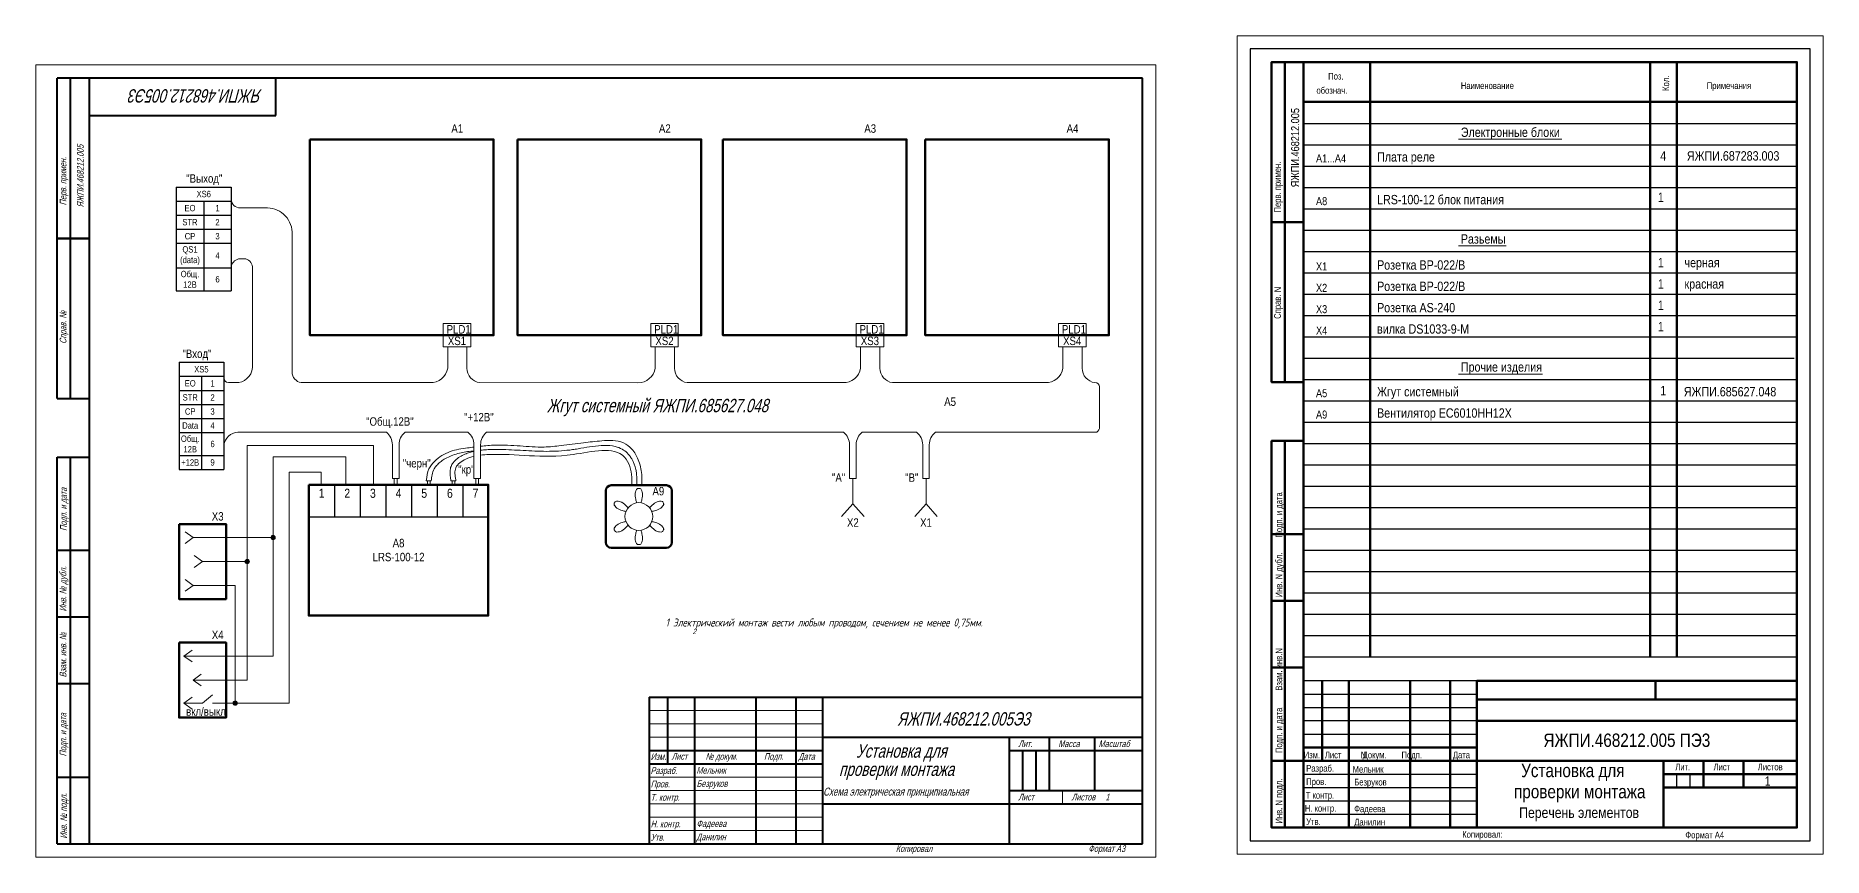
# Model space of a CAD drawing. Header units: millimetres. Extents: x 7140 to 8879, y -16257 to -5062.
# Drawn here: x 7140 to 7810, y -13207 to -12899 of the extents above; entities that cross this region are included whole.
import ezdxf

# ---------------------------------------------------------------- set-up
doc = ezdxf.new("R2010")
doc.units = ezdxf.units.MM
for name, color, linetype in [('3', 3, 'Continuous'), ('Text', 140, 'Continuous'), ('TONK', 7, 'Continuous'), ('Wire', 6, 'Continuous'), ('ОСЕВЫЕ', 7, 'Continuous')]:
    doc.layers.add(name, color=color, linetype=linetype)
for name, color, linetype, lineweight in [('Gate', 60, 'Continuous', 35), ('OSN', 7, 'Continuous', 60), ('КА тонкая', 7, 'Continuous', 15)]:
    doc.layers.add(name, color=color, linetype=linetype, lineweight=lineweight)
doc.styles.add('CLW', font='clw.shx', dxfattribs={"width": 0.75, "oblique": 15})
doc.styles.get("Standard").update_dxf_attribs({"font": 'ARIALN.TTF', "height": 3.4})
doc.styles.add('гост', font='GOST_1.TTF', dxfattribs={"oblique": 15, "height": 3})

# ---------------------------------------------------------------- blocks, each defined once
blk = doc.blocks.new('*T233')
at = {"layer": 'OSN', "color": 0, "linetype": 'ByBlock', "lineweight": -2, "ltscale": 20, "transparency": 16777216}
for p, q in [((0, 0), (16.77, 0)), ((0, 0), (0, -40.18)), ((16.77, 0), (16.77, -40.18)), ((0, -5.27), (16.77, -5.27)), ((8.38, -5.27), (8.38, -40.18)), ((0, -10.55), (16.77, -10.55)), ((0, -15.82), (16.77, -15.82)), ((0, -21.09), (16.77, -21.09)), ((0, -26.37), (16.77, -26.37)), ((0, -34.91), (16.77, -34.91)), ((0, -40.18), (16.77, -40.18))]:
    blk.add_line(p, q, dxfattribs=at)
at = {"layer": 'OSN', "color": 0, "ltscale": 20, "transparency": 16777216, "char_height": 2.38, "attachment_point": 5}
for s, insert, width in [('EO', (4.19, -7.91), 6.283), ('XS5', (8.38, -2.64), 14.666), ('STR', (4.19, -13.18), 6.283), ('2', (12.57, -13.18), 6.283), ('1', (12.57, -7.91), 6.283), ('CP', (4.19, -18.46), 6.283), ('3', (12.57, -18.46), 6.283), ('Data', (4.19, -23.73), 6.283), ('4', (12.57, -23.73), 6.283), ('Общ. 12В', (4.19, -30.64), 6.283), ('6', (12.57, -30.64), 6.283), ('+12В', (4.19, -37.55), 6.283), ('9', (12.57, -37.55), 6.283)]:
    blk.add_mtext(s, dxfattribs=dict(at, insert=insert, width=width))
blk = doc.blocks.new('*T234')
at = {"layer": 'OSN', "color": 0, "linetype": 'ByBlock', "lineweight": -2, "ltscale": 20, "transparency": 16777216}
for p, q in [((0, 0), (20.64, 0)), ((0, 0), (0, -38.86)), ((20.64, 0), (20.64, -38.86)), ((0, -5.27), (20.64, -5.27)), ((10.32, -5.27), (10.32, -38.86)), ((0, -10.55), (20.64, -10.55)), ((0, -15.82), (20.64, -15.82)), ((0, -21.09), (20.64, -21.09)), ((0, -30.32), (20.64, -30.32)), ((0, -38.86), (20.64, -38.86))]:
    blk.add_line(p, q, dxfattribs=at)
at = {"layer": 'OSN', "color": 0, "ltscale": 20, "transparency": 16777216, "char_height": 2.38, "attachment_point": 5}
for s, insert, width in [('EO', (5.16, -7.91), 8.2176), ('XS6', (10.32, -2.64), 18.5352), ('STR', (5.16, -13.18), 8.2176), ('2', (15.48, -13.18), 8.2176), ('1', (15.48, -7.91), 8.2176), ('CP', (5.16, -18.46), 8.2176), ('3', (15.48, -18.46), 8.2176), ('QS1 (data)', (5.16, -25.71), 8.2176), ('4', (15.48, -25.71), 8.2176), ('Общ. 12В', (5.16, -34.59), 8.2176), ('6', (15.48, -34.59), 8.2176)]:
    blk.add_mtext(s, dxfattribs=dict(at, insert=insert, width=width))
blk = doc.blocks.new('*T235')
at = {"layer": 'OSN', "color": 0, "linetype": 'ByBlock', "lineweight": -2, "ltscale": 20, "transparency": 16777216}
for p, q in [((0, 0), (67.31, 0)), ((0, 0), (0, -12.07)), ((9.62, 0), (9.62, -12.07)), ((19.23, 0), (19.23, -12.07)), ((28.85, 0), (28.85, -12.07)), ((38.47, 0), (38.47, -12.07)), ((48.08, 0), (48.08, -12.07)), ((57.7, 0), (57.7, -12.07)), ((67.31, 0), (67.31, -12.07)), ((0, -12.07), (67.31, -12.07))]:
    blk.add_line(p, q, dxfattribs=at)
at = {"layer": 'OSN', "color": 0, "linetype": 'ByBlock', "lineweight": 0, "ltscale": 20, "transparency": 16777216, "char_height": 3.4, "width": 6.6163, "attachment_point": 2}
for s, insert in [('1', (4.81, -1.5)), ('2', (14.42, -1.5)), ('3', (24.04, -1.5)), ('4', (33.66, -1.5)), ('5', (43.27, -1.5)), ('6', (52.89, -1.5)), ('7', (62.51, -1.5))]:
    blk.add_mtext(s, dxfattribs=dict(at, insert=insert))
blk = doc.blocks.new('*U236')
at = {"layer": 'OSN', "linetype": 'ByBlock', "lineweight": 0, "ltscale": 20}
for points in [[(0.76, 15.69), (0.38, 17.01), (0.18, 19.3), (0.44, 20.18), (1.06, 21.01), (1.55, 21.01)], [(2.34, 15.69), (2.72, 17.01), (2.92, 19.3), (2.66, 20.18), (2.04, 21.01), (1.55, 21.01)], [(0.76, 5.41), (0.38, 4.1), (0.18, 1.81), (0.44, 0.92), (1.06, 0.09), (1.55, 0.09)], [(2.34, 5.41), (2.72, 4.1), (2.92, 1.81), (2.66, 0.92), (2.04, 0.09), (1.55, 0.09)]]:
    blk.add_spline(points, degree=3, dxfattribs=at)
blk = doc.blocks.new('*U237')
at = {"layer": 'OSN', "color": 0, "linetype": 'ByBlock', "lineweight": -2, "transparency": 16777216}
for p, rotation in [((7374.07, -13085.64), 59.99999999999999), ((7375.62, -13075.09), 120), ((7357.34, -13072.41), 239.9999999999999), ((7355.79, -13082.96), 299.9999999999999), ((7367.26, -13068.47), 180)]:
    blk.add_blockref('*U236', p, dxfattribs=dict(at, rotation=rotation))
blk.add_blockref('*U236', (7364.16, -13089.58), dxfattribs=at)

msp = doc.modelspace()

# ---------------------------------------------------------------- hatches: boundary and pattern name
at = {"layer": 'OSN', "linetype": 'ByBlock', "lineweight": 0, "ltscale": 20}
h = msp.add_hatch(color=256, dxfattribs=at)
h.dxf.hatch_style = 1
h.set_gradient(color1=(0, 0, 255), color2=(255, 255, 0), tint=1)
h.paths.add_polyline_path([(7228.5439, -13086.11013), (7228.54375, -13086.91801), (7228.54359, -13087.72588, 0.414270484), (7229.35162, -13086.91801, 0.414156643)])
h.paths.add_polyline_path([(7228.5439, -13086.11013, 0.414213562), (7227.73587, -13086.91785), (7228.54375, -13086.91801)])
h.paths.add_polyline_path([(7228.54375, -13086.91801), (7227.73587, -13086.91785, 0.414213562), (7228.54359, -13087.72588)])
h = msp.add_hatch(color=256, dxfattribs=at)
h.dxf.hatch_style = 1
h.set_gradient(color1=(0, 0, 255), color2=(255, 255, 0), tint=1)
h.paths.add_polyline_path([(7218.87695, -13095.08473), (7218.8768, -13095.8926), (7218.87664, -13096.70048, 0.414270484), (7219.68467, -13095.8926, 0.414156643)])
h.paths.add_polyline_path([(7218.87695, -13095.08473, 0.414213562), (7218.06893, -13095.89245), (7218.8768, -13095.8926)])
h.paths.add_polyline_path([(7218.8768, -13095.8926), (7218.06893, -13095.89245, 0.414213562), (7218.87664, -13096.70048)])
h = msp.add_hatch(color=256, dxfattribs=at)
h.dxf.hatch_style = 1
h.set_gradient(color1=(0, 0, 255), color2=(255, 255, 0), tint=1)
h.paths.add_polyline_path([(7214.37834, -13148.17339), (7214.37818, -13148.98126), (7214.37803, -13149.78913, 0.414270484), (7215.18605, -13148.98126, 0.414156643)])
h.paths.add_polyline_path([(7214.37834, -13148.17339, 0.414213562), (7213.57031, -13148.9811), (7214.37818, -13148.98126)])
h.paths.add_polyline_path([(7214.37818, -13148.98126), (7213.57031, -13148.9811, 0.414213562), (7214.37803, -13149.78913)])

# ---------------------------------------------------------------- linework, layer by layer
at = {"color": 7, "linetype": 'Continuous', "lineweight": 40}
for p, q in [((7147.585, -13034.74652), (7147.585, -12914.74652)), ((7159.585, -12914.74652), (7147.585, -12914.74652)), ((7147.585, -13034.74652), (7147.585, -12914.74652)), ((7152.585, -13034.74652), (7152.585, -12914.74652)), ((7152.585, -13034.74652), (7152.585, -12914.74652)), ((7554.585, -12914.74652), (7159.585, -12914.74652)), ((7159.585, -12914.74652), (7159.585, -13201.74652)), ((7229.585, -12928.74652), (7229.585, -12914.74652)), ((7554.585, -13201.74652), (7554.585, -12914.74652)), ((7159.585, -12928.74652), (7229.585, -12928.74652)), ((7147.585, -12974.74652), (7159.585, -12974.74652)), ((7159.585, -12974.74652), (7147.585, -12974.74652)), ((7147.585, -13034.74652), (7159.585, -13034.74652)), ((7147.585, -13201.74652), (7147.585, -13056.74652)), ((7147.585, -13056.74652), (7159.585, -13056.74652)), ((7152.585, -13201.74652), (7152.585, -13056.74652)), ((7159.585, -13091.74652), (7147.585, -13091.74652)), ((7159.585, -13116.74652), (7147.585, -13116.74652)), ((7159.585, -13141.74652), (7147.585, -13141.74652)), ((7369.585, -13146.74652), (7554.585, -13146.74652)), ((7369.585, -13146.74652), (7369.585, -13201.74652)), ((7376.585, -13171.74652), (7376.585, -13146.74652)), ((7386.585, -13146.74652), (7386.585, -13201.74652)), ((7409.585, -13146.74652), (7409.585, -13201.74652)), ((7424.585, -13146.74652), (7424.585, -13201.74652)), ((7434.585, -13146.74652), (7434.585, -13201.74652)), ((7434.585, -13161.74652), (7554.585, -13161.74652)), ((7504.585, -13161.74652), (7504.585, -13201.74652)), ((7519.585, -13161.74652), (7519.585, -13181.74652)), ((7536.585, -13161.74652), (7536.585, -13181.74652)), ((7369.585, -13166.74652), (7434.585, -13166.74652)), ((7504.585, -13166.74652), (7554.585, -13166.74652)), ((7509.585, -13166.74652), (7509.585, -13181.74652)), ((7514.585, -13166.74652), (7514.585, -13181.74652)), ((7369.585, -13171.74652), (7434.585, -13171.74652)), ((7147.585, -13176.74652), (7159.585, -13176.74652)), ((7504.585, -13181.74652), (7554.585, -13181.74652)), ((7434.585, -13186.74652), (7554.585, -13186.74652)), ((7147.585, -13201.74652), (7159.585, -13201.74652)), ((7159.585, -13201.74652), (7554.585, -13201.74652))]:
    msp.add_line(p, q, dxfattribs=at)
at = {"color": 7, "linetype": 'Continuous', "lineweight": 15}
for p, q in [((7159.585, -12914.74652), (7159.585, -13201.74652)), ((7524.585, -13181.74652), (7524.585, -13186.74652))]:
    msp.add_line(p, q, dxfattribs=at)
at = {"color": 7, "linetype": 'Continuous', "lineweight": 0}
for p, q in [((7369.585, -13151.74652), (7434.585, -13151.74652)), ((7369.585, -13156.74652), (7434.585, -13156.74652)), ((7369.585, -13161.74652), (7434.585, -13161.74652)), ((7369.585, -13176.74652), (7434.585, -13176.74652)), ((7369.585, -13181.74652), (7434.585, -13181.74652)), ((7369.585, -13186.74652), (7434.585, -13186.74652)), ((7369.585, -13191.74652), (7434.585, -13191.74652)), ((7369.585, -13196.74652), (7434.585, -13196.74652))]:
    msp.add_line(p, q, dxfattribs=at)
at = {"layer": '3', "color": 0}
for p, q in [((7614.90168, -12939.6513), (7799.90168, -12939.6513)), ((7614.90168, -12947.6513), (7799.90168, -12947.6513)), ((7614.90168, -12955.6513), (7799.90168, -12955.6513)), ((7614.90168, -12963.6513), (7799.90168, -12963.6513)), ((7614.90168, -12971.6513), (7799.90168, -12971.6513)), ((7614.90168, -12979.6513), (7799.90168, -12979.6513)), ((7614.90168, -12987.6513), (7799.90168, -12987.6513)), ((7614.90168, -12995.6513), (7799.90168, -12995.6513)), ((7614.90168, -13003.6513), (7799.90168, -13003.6513)), ((7614.90168, -13011.6513), (7799.90168, -13011.6513)), ((7614.90168, -13019.6513), (7798.90168, -13019.6513)), ((7614.90168, -13027.6513), (7799.90168, -13027.6513)), ((7614.90168, -13035.6513), (7799.90168, -13035.6513)), ((7614.90168, -13043.6513), (7799.90168, -13043.6513)), ((7614.90168, -13051.6513), (7799.90168, -13051.6513)), ((7614.90168, -13059.6513), (7799.90168, -13059.6513)), ((7614.90168, -13067.6513), (7799.90168, -13067.6513)), ((7614.90168, -13075.6513), (7799.90168, -13075.6513)), ((7614.90168, -13083.6513), (7799.90168, -13083.6513)), ((7614.90168, -13091.6513), (7799.90168, -13091.6513)), ((7614.90168, -13099.6513), (7799.90168, -13099.6513)), ((7614.90168, -13107.6513), (7799.90168, -13107.6513)), ((7614.90168, -13115.6513), (7799.90168, -13115.6513)), ((7614.90168, -13123.6513), (7799.90168, -13123.6513)), ((7614.90168, -13131.6513), (7799.90168, -13131.6513))]:
    msp.add_line(p, q, dxfattribs=at)
at = {"layer": 'Gate', "color": 0, "lineweight": 60}
for p, q in [((7614.90168, -12908.6513), (7602.90168, -12908.6513)), ((7799.90168, -12908.6513), (7614.90168, -12908.6513)), ((7639.90168, -13131.6513), (7639.90168, -12908.6513)), ((7744.90168, -13131.6513), (7744.90168, -12908.6513)), ((7754.90168, -13131.6513), (7754.90168, -12908.6513)), ((7614.90168, -12923.5513), (7799.80168, -12923.5513))]:
    msp.add_line(p, q, dxfattribs=at)
at = {"layer": 'OSN'}
for p, q in [((7607.90168, -12908.6513), (7607.90168, -13028.6513)), ((7621.90168, -13140.6513), (7621.90168, -13170.6513)), ((7746.90168, -13140.6513), (7746.90168, -13147.6513)), ((7679.90168, -13147.6513), (7799.90168, -13147.6513)), ((7679.90168, -13155.6513), (7799.90168, -13155.6513)), ((7614.90168, -13165.6513), (7679.90168, -13165.6513)), ((7614.90168, -13170.6513), (7799.90168, -13170.6513)), ((7749.90168, -13170.6513), (7749.90168, -13180.6513)), ((7749.90168, -13175.6513), (7799.90168, -13175.6513)), ((7764.90168, -13180.6513), (7764.90168, -13170.6513)), ((7779.90168, -13180.6513), (7779.90168, -13170.6513)), ((7749.90168, -13180.6513), (7749.90168, -13195.6513)), ((7749.90168, -13180.6513), (7799.90168, -13180.6513))]:
    msp.add_line(p, q, dxfattribs=at)
at = {"layer": 'OSN', "linetype": 'ByBlock', "lineweight": 0, "ltscale": 20}
for p, q in [((7672.9951, -12937.59694), (7711.78214, -12937.59694)), ((7672.9951, -12977.59694), (7690.869, -12977.59694)), ((7294.03086, -13023.38223), (7294.03086, -13015.35826)), ((7301.25163, -13015.35826), (7301.25163, -13023.38223)), ((7371.85457, -13023.38223), (7371.85457, -13015.35826)), ((7379.07534, -13015.35826), (7379.07534, -13023.38223)), ((7448.86012, -13023.38223), (7448.86012, -13015.35826)), ((7456.08089, -13015.35826), (7456.08089, -13023.38223)), ((7524.70768, -13023.38223), (7524.70768, -13015.35826)), ((7531.92845, -13015.35826), (7531.92845, -13023.38223)), ((7672.9951, -13025.59694), (7704.44888, -13025.59694)), ((7211.8453, -13028.84125), (7214.95715, -13028.84125)), ((7239.09648, -13028.84125), (7287.35385, -13028.84125)), ((7306.01959, -13028.84125), (7365.33934, -13028.84701)), ((7383.8433, -13028.84125), (7442.18312, -13028.84125)), ((7460.84886, -13028.84125), (7518.03067, -13028.84125)), ((7218.88524, -13052.46039), (7218.8768, -13095.8926)), ((7266.23787, -13052.46039), (7218.88524, -13052.46039)), ((7266.23787, -13067.0884), (7266.23787, -13052.46039)), ((7228.54375, -13086.91801), (7228.54375, -13056.666)), ((7228.54375, -13056.666), (7255.83726, -13056.666)), ((7255.83726, -13056.666), (7255.83726, -13067.0884)), ((7234.62538, -13148.98126), (7234.62538, -13062.42373)), ((7234.62538, -13062.42373), (7246.54674, -13062.42373)), ((7246.54674, -13062.42373), (7246.54674, -13067.0884)), ((7273.30102, -13064.81043), (7275.78379, -13064.81043)), ((7286.01666, -13065.59869), (7287.87845, -13065.59869)), ((7295.26298, -13065.59869), (7297.12477, -13065.59869)), ((7303.87727, -13064.81043), (7306.36003, -13064.81043)), ((7444.69306, -13064.81043), (7447.17582, -13064.81043)), ((7445.93444, -13064.81043), (7445.93444, -13074.27255)), ((7472.12132, -13064.81043), (7474.60409, -13064.81043)), ((7473.36271, -13064.81043), (7473.36271, -13074.27255)), ((7445.93444, -13074.27255), (7441.71719, -13079.01383)), ((7445.93444, -13074.27255), (7450.15169, -13079.01383)), ((7473.36271, -13074.27255), (7469.14546, -13079.01383)), ((7473.36271, -13074.27255), (7477.57995, -13079.01383)), ((7195.57781, -13084.72078), (7198.63182, -13086.91801)), ((7195.57781, -13089.11523), (7198.63182, -13086.91801)), ((7198.63182, -13086.91801), (7202.1134, -13086.91801)), ((7223.45584, -13086.91801), (7202.1134, -13086.91801)), ((7223.45584, -13086.91801), (7228.54375, -13086.91801)), ((7228.54375, -13131.34243), (7228.54375, -13086.91801)), ((7198.99831, -13093.69278), (7202.05232, -13095.89001)), ((7198.99831, -13098.08724), (7202.05232, -13095.89001)), ((7202.05232, -13095.89001), (7205.5339, -13095.89001)), ((7205.5339, -13095.89001), (7218.8768, -13095.8926)), ((7218.8768, -13095.8926), (7218.86816, -13140.31443)), ((7195.57781, -13102.66479), (7198.63182, -13104.86202)), ((7195.57781, -13107.05924), (7198.63182, -13104.86202)), ((7198.63182, -13104.86202), (7202.1134, -13104.86202)), ((7214.37818, -13104.86202), (7202.1134, -13104.86202)), ((7214.37818, -13148.98126), (7214.37818, -13104.86202)), ((7198.20426, -13129.1452), (7195.15025, -13131.34243)), ((7198.20426, -13133.53965), (7195.15025, -13131.34243)), ((7195.15025, -13131.34243), (7202.1134, -13131.34243)), ((7202.1134, -13131.34243), (7228.54375, -13131.34243)), ((7201.62475, -13138.11721), (7198.57074, -13140.31443)), ((7201.62475, -13142.51166), (7198.57074, -13140.31443)), ((7198.57074, -13140.31443), (7205.5339, -13140.31443)), ((7218.86816, -13140.31443), (7205.5339, -13140.31443)), ((7198.20426, -13146.78404), (7195.15025, -13148.98126)), ((7202.1134, -13148.98126), (7205.80013, -13145.91045)), ((7198.20426, -13151.17849), (7195.15025, -13148.98126)), ((7195.15025, -13148.98126), (7202.1134, -13148.98126)), ((7205.80013, -13148.98126), (7208.45778, -13148.98126)), ((7208.45778, -13148.98126), (7214.37818, -13148.98126)), ((7214.37818, -13148.98126), (7234.62538, -13148.98126))]:
    msp.add_line(p, q, dxfattribs=at)
at = {"layer": 'OSN'}
for points in [[(7614.90168, -12908.6513), (7602.90168, -12908.6513), (7602.90168, -13028.6513), (7614.90168, -13028.6513)], [(7614.90168, -13195.6513), (7799.90168, -13195.6513), (7799.90168, -12908.6513), (7614.90168, -12908.6513), (7614.90168, -13195.6513)], [(7602.90168, -12968.6513), (7614.90168, -12968.6513)], [(7614.90168, -13195.6513), (7602.90168, -13195.6513), (7602.90168, -13050.6513), (7614.90168, -13050.6513)], [(7607.90168, -13195.6513), (7607.90168, -13050.6513)], [(7602.90168, -13085.6513), (7614.90168, -13085.6513)], [(7602.90168, -13110.6513), (7614.90168, -13110.6513)], [(7602.90168, -13135.6513), (7614.90168, -13135.6513)], [(7631.90168, -13195.6513), (7631.90168, -13140.6513)], [(7654.90168, -13195.6513), (7654.90168, -13140.6513)], [(7669.90168, -13195.6513), (7669.90168, -13140.6513)], [(7679.90168, -13195.6513), (7679.90168, -13140.6513)], [(7679.90168, -13140.6513), (7799.90168, -13140.6513)], [(7602.90168, -13170.6513), (7614.90168, -13170.6513)]]:
    msp.add_lwpolyline(points, dxfattribs=at)
for points in [[(7242.40224, -12937.63515), (7311.26639, -12937.63515), (7311.26639, -13011.04186), (7242.40224, -13011.04186)], [(7320.22595, -12937.63515), (7389.0901, -12937.63515), (7389.0901, -13011.04186), (7320.22595, -13011.04186)], [(7397.2315, -12937.63515), (7466.09565, -12937.63515), (7466.09565, -13011.04186), (7397.2315, -13011.04186)], [(7473.07906, -12937.63515), (7541.94321, -12937.63515), (7541.94321, -13011.04186), (7473.07906, -13011.04186)], [(7241.95431, -13067.0884), (7309.26838, -13067.0884), (7309.26838, -13116.12617), (7241.95431, -13116.12617)], [(7193.30247, -13081.82679), (7210.92336, -13081.82679), (7210.92336, -13109.95842), (7193.30247, -13109.95842)], [(7193.30247, -13126.25121), (7210.92336, -13126.25121), (7210.92336, -13154.38284), (7193.30247, -13154.38284)]]:
    msp.add_lwpolyline(points, close=True, dxfattribs=at)
at = {"layer": 'OSN', "linetype": 'ByBlock', "lineweight": 0, "ltscale": 20}
for points in [[(7216.15412, -12963.35739), (7225.51434, -12963.33549, -0.419905228), (7235.70094, -12972.35099), (7235.70094, -13024.85204, 0.367965929), (7239.09648, -13028.84125, 0.080391484)], [(7216.24273, -12982.40326), (7217.67974, -12982.40326, -0.40789037), (7220.7949, -12985.45174), (7220.7949, -13023.2191, -0.403236501), (7214.4943, -13028.84125, 13.298407846)], [(7536.69641, -13028.84125, -0.39009618), (7538.46379, -13030.46764), (7538.46379, -13045.45592, -0.262939563), (7537.37734, -13047.37906), (7476.87609, -13047.37906)], [(7273.30102, -13064.81043), (7273.30102, -13052.13126, 0.226755913), (7271.02902, -13047.37906, 1.092227082)], [(7275.78379, -13064.81043), (7275.78379, -13052.13126, -0.226755913), (7278.05579, -13047.37906, -1.092227082)], [(7303.87727, -13064.81043), (7303.87727, -13052.13126, 0.226755913), (7301.60527, -13047.37906, 1.092227082)], [(7306.36003, -13064.81043), (7306.36003, -13052.13126, -0.226755913), (7308.63204, -13047.37906, -1.092227082)], [(7444.69306, -13064.81043), (7444.69306, -13052.13126, 0.226755913), (7442.42106, -13047.37906, 1.092227082)], [(7447.17582, -13064.81043), (7447.17582, -13052.13126, -0.226755913), (7449.44783, -13047.37906, -1.092227082)], [(7472.12132, -13064.81043), (7472.12132, -13052.13126, 0.226755913), (7469.84932, -13047.37906, 1.092227082)], [(7474.60409, -13064.81043), (7474.60409, -13052.13126, -0.226755913), (7476.87609, -13047.37906, -1.092227082)]]:
    msp.add_lwpolyline(points, format="xyb", dxfattribs=at)
for points in [[(7292.32377, -13011.04186), (7302.67471, -13011.04186), (7302.67471, -13006.72546), (7292.32377, -13006.72546)], [(7370.14748, -13011.04186), (7380.49843, -13011.04186), (7380.49843, -13006.72546), (7370.14748, -13006.72546)], [(7447.15303, -13011.04186), (7457.50398, -13011.04186), (7457.50398, -13006.72546), (7447.15303, -13006.72546)], [(7523.00059, -13011.04186), (7533.35154, -13011.04186), (7533.35154, -13006.72546), (7523.00059, -13006.72546)], [(7292.32377, -13015.35826), (7302.67471, -13015.35826), (7302.67471, -13011.04186), (7292.32377, -13011.04186)], [(7370.14748, -13015.35826), (7380.49843, -13015.35826), (7380.49843, -13011.04186), (7370.14748, -13011.04186)], [(7447.15303, -13015.35826), (7457.50398, -13015.35826), (7457.50398, -13011.04186), (7447.15303, -13011.04186)], [(7523.00059, -13015.35826), (7533.35154, -13015.35826), (7533.35154, -13011.04186), (7523.00059, -13011.04186)], [(7274.0267, -13064.81043), (7275.05811, -13064.81043), (7275.05811, -13067.0884), (7274.0267, -13067.0884)], [(7304.60295, -13064.81043), (7305.63436, -13064.81043), (7305.63436, -13067.0884), (7304.60295, -13067.0884)]]:
    msp.add_lwpolyline(points, close=True, dxfattribs=at)
for points in [[(7271.02902, -13047.37906), (7215.31739, -13047.37906)], [(7301.60527, -13047.37906), (7278.05579, -13047.37906)], [(7442.42106, -13047.37906), (7308.63204, -13047.37906)], [(7469.84932, -13047.37906), (7449.44783, -13047.37906)], [(7286.43185, -13067.0884), (7286.43185, -13065.59869), (7287.46326, -13065.59869), (7287.46326, -13067.0884)], [(7295.67817, -13067.0884), (7295.67817, -13065.59869), (7296.70958, -13065.59869), (7296.70958, -13067.0884)]]:
    msp.add_lwpolyline(points, dxfattribs=at)
at = {"layer": 'OSN'}
msp.add_lwpolyline([(7355.34974, -13067.31033), (7376.06289, -13067.31033, -0.414213562), (7378.06289, -13069.31033), (7378.06289, -13088.7384, -0.414213562), (7376.06289, -13090.7384), (7355.34974, -13090.7384, -0.414213562), (7353.34974, -13088.7384), (7353.34974, -13069.31033, -0.414213562)], format="xyb", close=True, dxfattribs=at)
at = {"layer": 'OSN', "linetype": 'ByBlock', "lineweight": 0, "ltscale": 20}
for centre, radius in [((7365.70632, -13079.02437), 5.20141), ((7228.54375, -13086.91801), 0.80787), ((7218.8768, -13095.8926), 0.80787), ((7214.37818, -13148.98126), 0.80787)]:
    msp.add_circle(centre, radius, dxfattribs=at)
for centre, radius, start, end in [((7216.17618, -12960.0684), 3.28906, 178.9064401, 270.65230372), ((7216.46176, -12986.09614), 3.69938, 93.3942829, 165.04346729), ((7211.92978, -13026.98078), 1.86239, 178.08705309, 267.40002657), ((7287.66376, -13022.40743), 6.44129, 267.24226995, 351.29562247), ((7306.76074, -13023.38223), 5.50911, 180, 262.26850049), ((7365.48747, -13022.40743), 6.44129, 268.68227335, 351.29562247), ((7384.58445, -13023.38223), 5.50911, 180, 262.26850049), ((7442.49302, -13022.40743), 6.44129, 267.24226995, 351.29562247), ((7461.59, -13023.38223), 5.50911, 180, 262.26850049), ((7518.34058, -13022.40743), 6.44129, 267.24226995, 351.29562247), ((7537.43756, -13023.38223), 5.50911, 180, 262.26850049), ((7215.77468, -13053.1281), 5.76721, 94.54787822, 171.6624122)]:
    msp.add_arc(centre, radius, start, end, dxfattribs=at)
for points, knots in [([(7286.01666, -13065.59869), (7286.20027, -13064.05669), (7286.52582, -13061.32269), (7289.75864, -13057.33986), (7294.74903, -13054.24311), (7300.0703, -13053.4862), (7303.08449, -13053.07855), (7303.87727, -13052.97659)], [0, 0, 0, 0, 4.55185021, 8.070542393, 14.95281217, 21.644958208, 24.035290054, 24.035290054, 24.035290054, 24.035290054]), ([(7295.26298, -13065.59869), (7295.21491, -13065.31588), (7295.16536, -13065.02473), (7295.02618, -13064.12978), (7294.94459, -13063.50512), (7294.90455, -13062.31253), (7294.92708, -13061.7517), (7295.09195, -13060.86369), (7295.17504, -13060.54769), (7295.38379, -13059.98072), (7295.49865, -13059.73061), (7295.75553, -13059.2637), (7295.89839, -13059.0434), (7296.51573, -13058.20673), (7297.07163, -13057.69111), (7298.24842, -13056.80695), (7298.87251, -13056.43785), (7300.12194, -13055.8024), (7300.74397, -13055.53603), (7301.99174, -13055.07732), (7302.6155, -13054.88714), (7303.45023, -13054.67454), (7303.66399, -13054.62382), (7303.87727, -13054.57662)], [0, 0, 0, 0, 0.793608573, 0.793608573, 2.38082572, 2.38082572, 3.691729865, 3.691729865, 4.400959206, 4.400959206, 4.971285235, 4.971285235, 5.541611265, 5.541611265, 7.266866158, 7.266866158, 8.992121052, 8.992121052, 10.717375946, 10.717375946, 12.442630839, 12.442630839, 13.038011361, 13.038011361, 13.038011361, 13.038011361]), ([(7306.36003, -13052.67885), (7308.1619, -13052.48154), (7313.09445, -13052.07212), (7321.06425, -13052.51868), (7329.33324, -13053.26901), (7337.23781, -13052.33943), (7344.45136, -13051.46463), (7352.12191, -13050.49383), (7358.83478, -13050.27098), (7363.47734, -13053.74229), (7365.82318, -13057.95092), (7366.94084, -13062.69873), (7366.81764, -13065.9438), (7366.76576, -13067.31033)], [26.531679646, 26.531679646, 26.531679646, 26.531679646, 31.968327263, 41.416421353, 50.410848011, 56.786721697, 65.240400712, 72.137557209, 80.303496226, 84.196197797, 88.874281792, 94.50013483, 98.592633784, 98.592633784, 98.592633784, 98.592633784]), ([(7306.36003, -13054.16545), (7306.54199, -13054.14429), (7306.72334, -13054.12491), (7307.68236, -13054.03046), (7308.44887, -13053.98317), (7310.70453, -13053.88412), (7312.18163, -13053.87111), (7315.11203, -13053.912), (7316.56293, -13053.9661), (7320.89715, -13054.17376), (7323.7616, -13054.37207), (7329.58303, -13054.60625), (7332.53993, -13054.64265), (7336.98307, -13054.3842), (7338.36887, -13054.26297), (7340.46689, -13054.00389), (7341.15398, -13053.90653), (7342.55718, -13053.68888), (7343.27058, -13053.56988), (7345.43111, -13053.2052), (7346.89797, -13052.95155), (7349.81882, -13052.55111), (7351.27283, -13052.40357), (7354.12259, -13052.35996), (7355.52122, -13052.46234), (7357.76751, -13053.01059), (7358.64551, -13053.33464), (7360.15787, -13054.17926), (7360.80706, -13054.65934), (7361.71261, -13055.55705), (7362.0133, -13055.90569), (7362.56235, -13056.63839), (7362.81291, -13057.02405), (7363.74815, -13058.6615), (7364.25009, -13060.03784), (7364.67104, -13061.94638), (7364.75682, -13062.45214), (7364.85679, -13063.29394), (7364.88531, -13063.63027), (7364.91371, -13064.20262), (7364.91889, -13064.4399), (7364.92074, -13064.88896), (7364.9179, -13065.10371), (7364.91424, -13065.34358), (7364.9137, -13065.37762), (7364.91317, -13065.41141), (7364.91242, -13065.45919), (7364.91168, -13065.50647), (7364.91094, -13065.55375), (7364.90176, -13066.13928), (7364.89257, -13066.72481), (7364.88339, -13067.31033)], [15.373142652, 15.373142652, 15.373142652, 15.373142652, 15.893140626, 15.893140626, 18.132938228, 18.132938228, 22.612533432, 22.612533432, 27.092128636, 27.092128636, 36.051319044, 36.051319044, 45.010509451, 45.010509451, 48.967990077, 48.967990077, 50.867900072, 50.867900072, 52.767810066, 52.767810066, 56.567630055, 56.567630055, 60.367450044, 60.367450044, 64.167270033, 64.167270033, 66.717816767, 66.717816767, 68.849447977, 68.849447977, 70.022628348, 70.022628348, 71.195808719, 71.195808719, 74.821022856, 74.821022856, 76.113996535, 76.113996535, 76.975253064, 76.975253064, 77.586091118, 77.586091118, 78.196929172, 78.196929172, 78.298814418, 78.298814418, 78.298814418, 78.442893041, 78.442893041, 78.442893041, 80.227111158, 80.227111158, 80.227111158, 80.227111158]), ([(7306.36003, -13056.01416), (7307.3869, -13055.88649), (7318.76861, -13055.14559), (7335.07512, -13058.69257), (7359.60666, -13051.37462), (7363.13091, -13062.00544), (7363.08364, -13065.01858), (7363.07793, -13065.38262), (7363.06785, -13066.02519), (7363.05777, -13066.66776), (7363.04769, -13067.31033)], [15.157638086, 15.157638086, 15.157638086, 15.157638086, 18.286575998, 49.870307379, 69.212934801, 77.201081315, 78.298814418, 78.298814418, 78.298814418, 80.236433514, 80.236433514, 80.236433514, 80.236433514]), ([(7297.12477, -13065.59869), (7297.10735, -13065.49618), (7297.08992, -13065.39366), (7297.0725, -13065.29114), (7296.79546, -13063.66116), (7296.21961, -13060.27306), (7300.22636, -13057.58525), (7302.85374, -13056.71025), (7303.87727, -13056.46089)], [-0.287675043, -0.287675043, -0.287675043, -0.287675043, 0, 0, 0, 4.573889244, 9.507373626, 12.634329356, 12.634329356, 12.634329356, 12.634329356])]:
    msp.add_open_spline(points, degree=3, knots=knots, dxfattribs=at)
msp.add_spline([(7287.87845, -13065.59869), (7288.20176, -13063.41337), (7288.98536, -13061.13773), (7289.81795, -13059.93874), (7291.26273, -13058.64187), (7292.75649, -13057.49182), (7294.81345, -13056.51305), (7295.28228, -13056.30988), (7297.84012, -13055.44764), (7300.22847, -13054.92415), (7302.74008, -13054.58541), (7303.87727, -13054.57662)], degree=3, dxfattribs=at)
at = {"layer": 'TONK'}
for p, q in [((7679.90168, -13140.6513), (7615.40168, -13140.6513)), ((7614.90168, -13145.6513), (7679.90168, -13145.6513)), ((7614.90168, -13150.6513), (7679.90168, -13150.6513)), ((7679.90168, -13155.6513), (7614.90168, -13155.6513)), ((7614.90168, -13160.6513), (7679.90168, -13160.6513)), ((7614.90168, -13175.6513), (7679.90168, -13175.6513)), ((7754.90168, -13180.6513), (7754.90168, -13175.6513)), ((7759.90168, -13180.6513), (7759.90168, -13175.6513)), ((7614.90168, -13180.6513), (7679.90168, -13180.6513)), ((7614.90168, -13185.6513), (7679.90168, -13185.6513)), ((7614.90168, -13190.6513), (7679.90168, -13190.6513))]:
    msp.add_line(p, q, dxfattribs=at)
at = {"layer": 'Wire', "color": 0}
for p, q in [((7594.90168, -12903.6513), (7594.90168, -13200.6513)), ((7804.90168, -12903.6513), (7594.90168, -12903.6513)), ((7804.90168, -13200.6513), (7804.90168, -12903.6513)), ((7614.90168, -12931.6513), (7799.90168, -12931.6513)), ((7594.90168, -13200.6513), (7804.90168, -13200.6513))]:
    msp.add_line(p, q, dxfattribs=at)
at = {"layer": 'Wire', "color": 0, "lineweight": -2}
msp.add_line((7799.80168, -12923.5513), (7772.80168, -12923.5513), dxfattribs=at)
at = {"layer": 'КА тонкая', "ltscale": 20}
for p, q in [((7590.03919, -13205.6513), (7590.03919, -12898.80101)), ((7809.76418, -12898.80101), (7590.03919, -12898.80101)), ((7809.76418, -13205.6513), (7809.76418, -12898.80101)), ((7809.76418, -13205.6513), (7590.03919, -13205.6513))]:
    msp.add_line(p, q, dxfattribs=at)
at = {"layer": 'ОСЕВЫЕ', "lineweight": 0}
for p, q in [((7139.585, -12909.74652), (7559.585, -12909.74652)), ((7139.585, -12909.74652), (7139.585, -13206.74652)), ((7559.585, -12909.74652), (7559.585, -13206.74652)), ((7139.585, -13206.74652), (7559.585, -13206.74652))]:
    msp.add_line(p, q, dxfattribs=at)

# ---------------------------------------------------------------- block references
for name, p in [('*T234', (7192.25247, -12955.50533)), ('*T233', (7193.30247, -13021.19536)), ('*T235', (7241.95431, -13067.0884))]:
    msp.add_blockref(name, p)
at = {"layer": 'OSN', "linetype": 'ByBlock', "lineweight": 0}
msp.add_blockref('*U237', (0, 0), dxfattribs=at)

# ---------------------------------------------------------------- texts
at = {"color": 7, "linetype": 'Continuous', "lineweight": 0, "attachment_point": 1, "style": 'CLW'}
for s, insert, char_height, rotation in [('ЯЖПИ.468212.005Э3', (7224.60457, -12923.84271), 5, 180), ('ЯЖПИ.468212.005', (7155.06338, -12963.2072), 2.5, 90), ('Перв. примен.', (7148.58612, -12962.38874), 2.5, 90), ('Справ. №', (7148.58612, -13014.29392), 2.5, 90), ('Подп. и дата', (7148.72813, -13084.44259), 2.5, 90), ('Инв. № дубл.', (7148.53486, -13114.62656), 2.5, 90), ('Взам. инв. №', (7148.55939, -13139.34696), 2.5, 90), ('Подп. и дата', (7148.57004, -13168.95641), 2.5, 90), ('Инв. № подл.', (7148.73974, -13199.78292), 2.5, 90)]:
    msp.add_mtext(s, dxfattribs=dict(at, insert=insert, char_height=char_height, rotation=rotation))
at = {"char_height": 3.15}
for s, insert, width, attachment_point in [('А1', (7295.40837, -12932.00658), 4.783015, 1), ('А2', (7373.23208, -12932.00658), 4.783015, 1), ('А3', (7450.23763, -12932.00658), 4.783015, 1), ('А4', (7526.08519, -12932.00658), 4.783015, 1), ('"Выход"', (7195.992, -12950.73261), 4.783015, 1), ('PLD1', (7293.63077, -13007.27236), 4.783015, 1), ('PLD1', (7371.45448, -13007.27236), 4.783015, 1), ('PLD1', (7448.46004, -13007.27236), 4.783015, 1), ('PLD1', (7524.3076, -13007.27236), 4.783015, 1), ('\\pxqc;XS1', (7297.49924, -13013.20006), 10.3509476, 5), ('\\pxqc;XS2', (7375.32295, -13013.20006), 10.3509476, 5), ('\\pxqc;XS3', (7452.3285, -13013.20006), 10.3509476, 5), ('\\pxqc;XS4', (7528.17606, -13013.20006), 10.3509476, 5), ('"Вход"', (7194.57777, -13016.42264), 4.783015, 1), ('А5', (7480.19031, -13034.4018), 4.783015, 1), ('"Общ.12В"', (7263.44033, -13041.8301), 4.783015, 1), ('"+12В"', (7300.17433, -13040.20913), 4.783015, 1), ('"черн"', (7277.20057, -13057.48481), 4.783015, 1), ('"кр"', (7297.97155, -13059.8125), 4.783015, 1), ('A9', (7373.01372, -13069.54256), 17.6208949, 5), ('"А"', (7438.11635, -13062.86391), 4.783015, 1), ('"В"', (7465.54461, -13062.86391), 4.783015, 1), ('X3', (7207.79386, -13078.99242), 4.0457009, 5), ('X2', (7443.73528, -13079.70954), 4.783015, 1), ('X1', (7471.16354, -13079.70954), 4.783015, 1), ('А8\\PLRS-100-12', (7275.61134, -13091.60728), 67.3140708, 5), ('X4', (7207.79386, -13123.39725), 4.0457009, 5), ('вкл/выкл', (7203.40894, -13152.16926), 4.0457009, 5)]:
    msp.add_mtext(s, dxfattribs=dict(at, insert=insert, width=width, attachment_point=attachment_point))
at = {"color": 7, "linetype": 'Continuous', "lineweight": 0, "attachment_point": 1, "style": 'CLW'}
for s, insert, char_height in [('2', (7385.79176, -13121.11852), 2), ('Изм.', (7370.12383, -13167.74422), 2.5), ('Лист', (7377.9724, -13167.69067), 2.5), ('№ докум.', (7390.70681, -13167.71508), 2.5), ('Подп.', (7412.62494, -13167.71871), 2.5), ('Дата', (7425.55793, -13167.71305), 2.5), ('Разраб.', (7370.10077, -13173.01749), 2.5), ('Мельник', (7387.30781, -13172.90792), 2.5), ('Пров.', (7370.14165, -13178.04383), 2.5), ('Безруков', (7387.35855, -13177.87217), 2.5), ('Т. контр.', (7370.08718, -13183.04516), 2.5), ('Н. контр.', (7370.14944, -13193.02831), 2.5), ('Фадеева', (7387.32858, -13192.88802), 2.5), ('Утв.', (7370.13564, -13198.0464), 2.5), ('Данилин', (7387.27356, -13197.88781), 2.5), ('Копировал', (7462.04503, -13202.27827), 2.5), ('Формат А3', (7534.21964, -13202.26321), 2.5)]:
    msp.add_mtext(s, dxfattribs=dict(at, insert=insert, char_height=char_height))
at = {"layer": 'Text', "color": 0, "attachment_point": 1}
for s, insert, char_height in [('ЯЖПИ.468212.005 ПЭ3', (7704.85788, -13160.38537), 5), ('Установка для', (7696.49164, -13171.72816), 5), ('проверки монтажа', (7693.82384, -13179.63306), 5), ('Перечень элементов ', (7695.75773, -13188.01826), 4)]:
    msp.add_mtext(s, dxfattribs=dict(at, insert=insert, char_height=char_height))
at = {"layer": 'TONK'}
for s, height, p in [('Поз.', 2.5, (7624.15011, -12915.21416)), ('обознач.', 2.5, (7619.75407, -12920.53656)), ('Наименование', 2.5, (7673.88993, -12918.76541)), ('Примечания', 2.5, (7766.09177, -12918.76541)), ('Электронные блоки', 3.5, (7673.89028, -12936.72399)), ('A1...А4', 3, (7619.5806, -12946.29556)), ('Плата реле', 3.5, (7642.48543, -12945.97636)), ('4', 3.5, (7748.65088, -12945.58709)), ('ЯЖПИ.687283.003 ', 3.5, (7758.65088, -12945.58709)), ('А8', 3, (7619.5806, -12962.29556)), ('LRS-100-12 блок питания', 3.5, (7642.48543, -12961.97636)), ('1', 3.5, (7747.74261, -12961.08709)), ('Разьемы', 3.5, (7673.89028, -12976.72399)), ('X1', 3, (7619.5806, -12986.79556)), ('Розетка BP-022/B ', 3.5, (7642.48543, -12986.47636)), ('1', 3.5, (7747.74261, -12985.58709)), ('черная', 3.5, (7757.74261, -12985.58709)), ('X2', 3, (7619.5806, -12994.79556)), ('Розетка BP-022/B ', 3.5, (7642.48543, -12994.47636)), ('1', 3.5, (7747.74261, -12993.58709)), ('красная', 3.5, (7757.74261, -12993.58709)), ('X3', 3, (7619.5806, -13002.79556)), ('Розетка AS-240', 3.5, (7642.48543, -13002.47636)), ('1', 3.5, (7747.74261, -13001.58709)), ('X4', 3, (7619.5806, -13010.79556)), ('вилка DS1033-9-M', 3.5, (7642.48543, -13010.47636)), ('1', 3.5, (7747.74261, -13009.58709)), ('Прочие изделия', 3.5, (7673.89028, -13024.72399)), ('А5', 3, (7619.5806, -13034.29556)), ('Жгут системный', 3.5, (7642.48543, -13033.97636)), ('1', 3.5, (7748.65088, -13033.58709)), ('ЯЖПИ.685627.048', 3.5, (7757.48543, -13033.97636)), ('А9', 3, (7619.5806, -13042.29556)), ('Вентилятор EC6010HH12X', 3.5, (7642.48543, -13041.97636)), ('Изм.', 2.5, (7614.98844, -13169.6513)), ('Лист          Докум.       Подп.', 2.5, (7622.90168, -13169.6513)), ('N', 2.5, (7636.40168, -13169.697)), ('Дата', 2.5, (7670.90168, -13169.6513)), ('Разраб.', 2.5, (7615.90168, -13174.6513)), ('Мельник', 2.5, (7633.32687, -13175.02132)), ('   Лит.           Лист             Листов', 2.5, (7751.90168, -13174.1513)), ('Т контр.', 2.5, (7615.73096, -13184.77076)), ('Пров.', 2.5, (7615.90168, -13179.6513)), ('Безруков', 2.5, (7633.91579, -13179.84658)), ('1', 3.5, (7787.81172, -13179.96604)), ('Н. контр.', 2.5, (7615.40168, -13189.6513)), ('Фадеева', 2.5, (7633.91579, -13189.84658)), ('Утв.', 2.5, (7615.90168, -13194.6513)), ('Данилин', 2.5, (7633.91579, -13194.84658)), ('Копировал:', 2.5, (7674.40168, -13199.4513)), ('                                                  Формат A4', 2.5, (7718.25326, -13199.6513))]:
    msp.add_text(s, height=height, dxfattribs=at).set_placement(p)
for s, height, p in [('Кол.', 2.5, (7751.98306, -12919.47167)), ('ЯЖПИ.468212.005', 3, (7613.25803, -12955.61915)), ('Справ. N                                   Перв. примен.', 2.5, (7606.40168, -13004.92001)), (' Инв. N дубл.       Подп. и дата', 2.5, (7606.90168, -13110.1513)), ('Инв. N подл.            Подп. и дата        Взам. инв.N', 2.5, (7606.90168, -13194.1513))]:
    msp.add_text(s, height=height, rotation=90, dxfattribs=at).set_placement(p)
at = {"layer": 'TONK', "style": 'CLW', "oblique": 15, "width": 0.75}
for s, height, p in [('Жгут системный ЯЖПИ.685627.048', 5, (7331.2467, -13039.92028)), ('ЯЖПИ.468212.005Э3', 5, (7462.53278, -13157.37734)), ('Установка для', 5, (7447.15925, -13169.42258)), ('Лит.', 2.5, (7507.9499, -13165.45517)), ('Масса', 2.5, (7522.9499, -13165.45517)), ('Масштаб', 2.5, (7538.07624, -13165.45517)), ('проверки монтажа', 5, (7440.74148, -13176.26653)), ('Схема электрическая принципиальная', 3, (7434.81658, -13183.64288)), ('Лист', 2.5, (7507.9499, -13185.45517)), ('Листов     1', 2.5, (7527.9499, -13185.45517))]:
    msp.add_text(s, height=height, dxfattribs=at).set_placement(p)
at = {"layer": 'КА тонкая', "linetype": 'ByBlock', "ltscale": 20, "insert": (7369.73681, -13117.25085), "char_height": 3, "attachment_point": 1, "style": 'гост'}
msp.add_mtext_dynamic_manual_height_columns('\\pxi2;1 Электрический монтаж вести любым проводом, сечением не менее 0,75мм.', width=185, gutter_width=15, heights=[0], dxfattribs=at)

doc.saveas('drawing.dxf')
